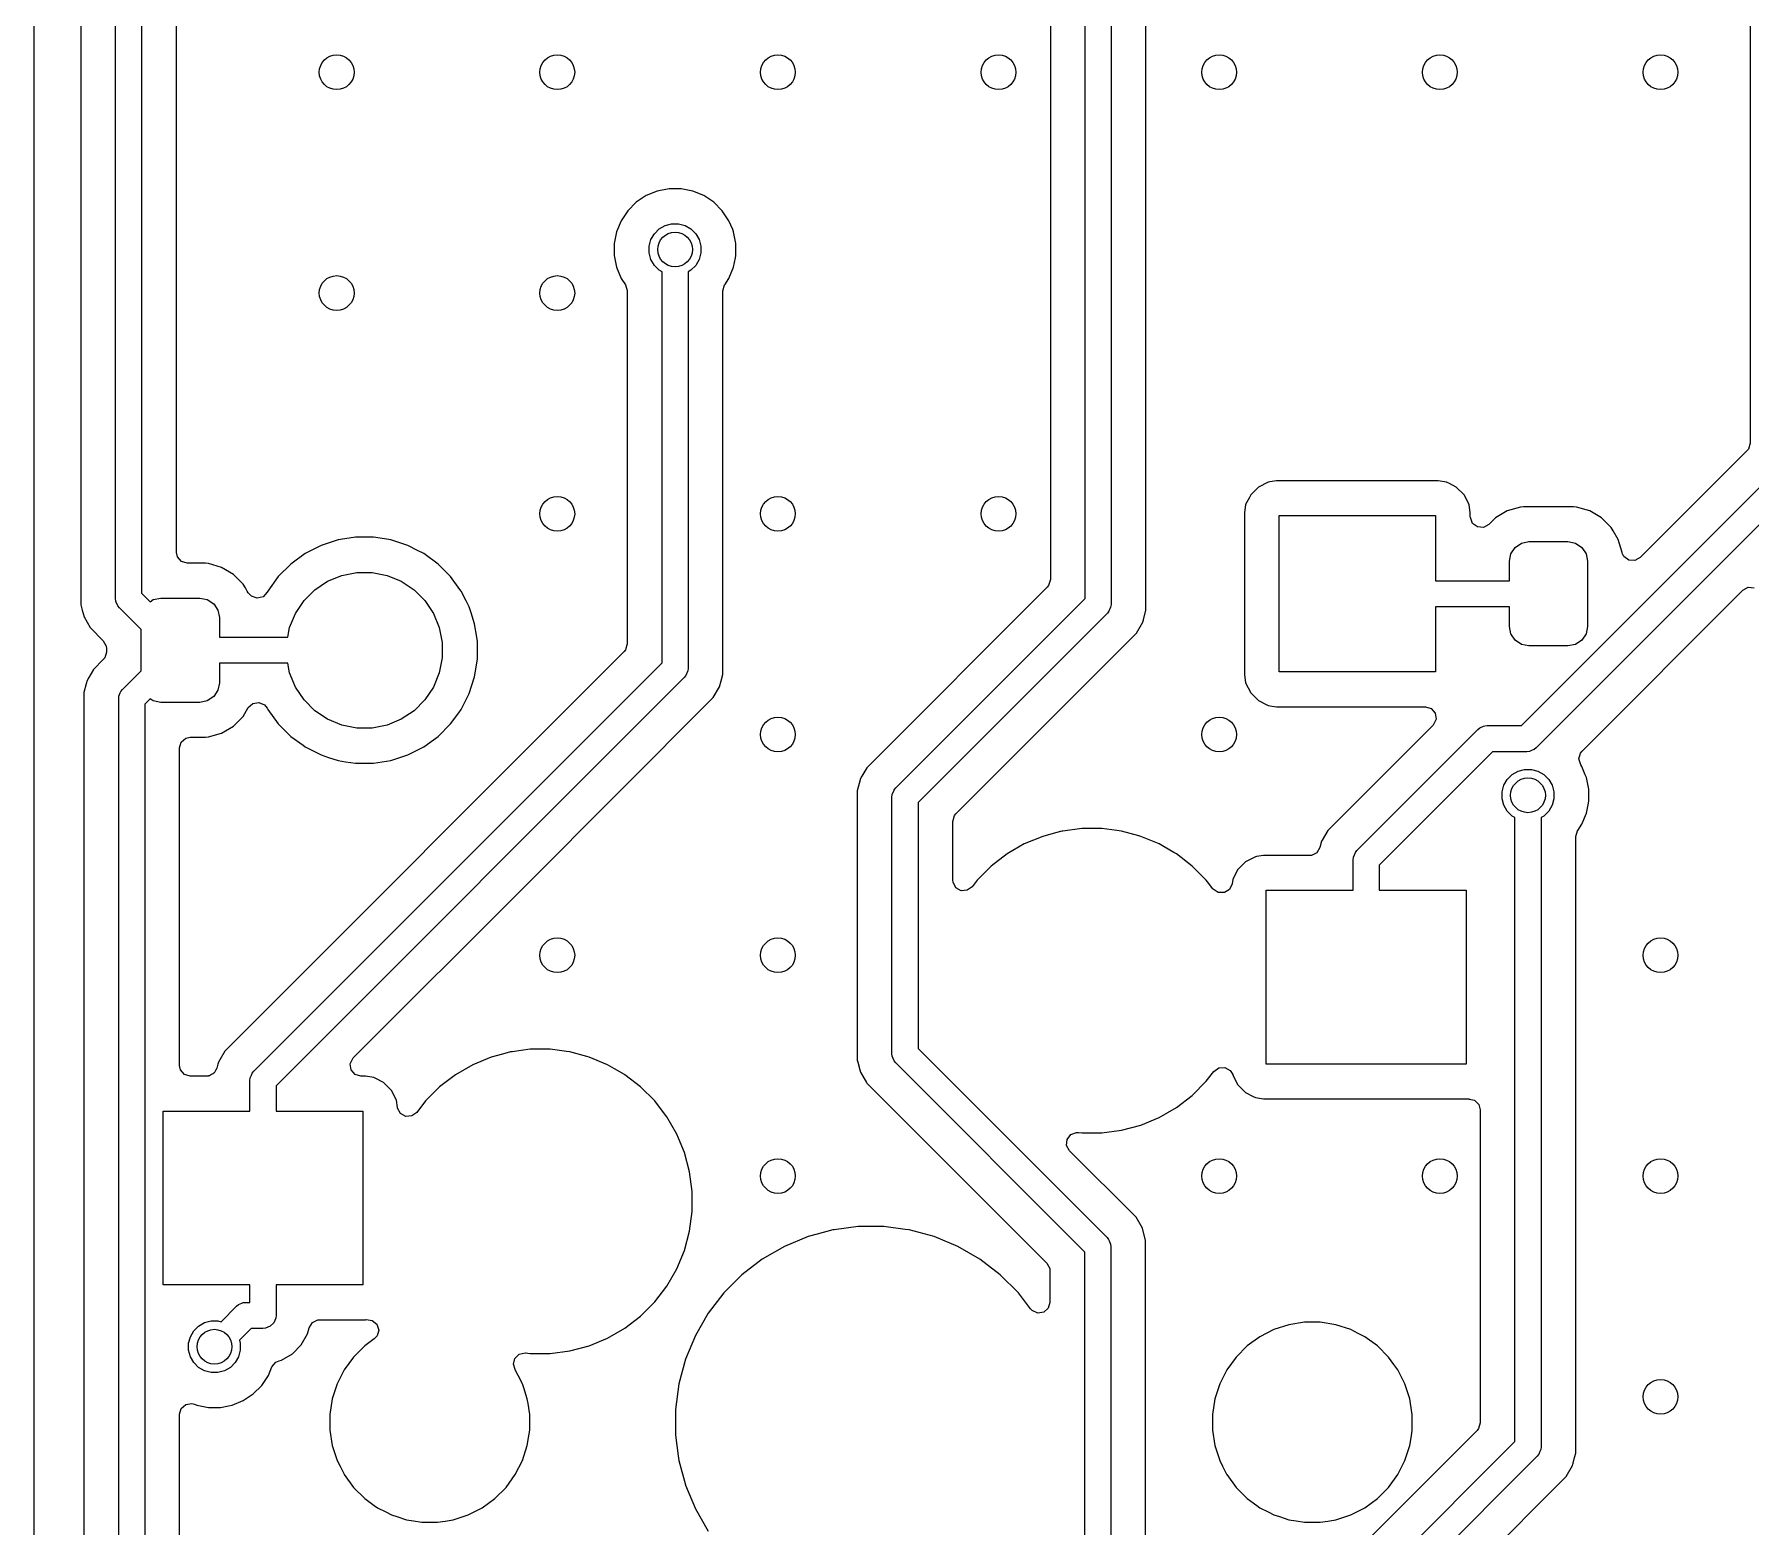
# Model space of a CAD drawing. Extents: x 2.6 to 14.2, y -9.4 to -3.8.
# Drawn here: x 3.346 to 4.124, y -5.789 to -5.113 of the extents above; entities that cross this region are included whole.
import ezdxf

# ---------------------------------------------------------------- set-up
doc = ezdxf.new("R2010")
doc.units = 0
doc.header["$MEASUREMENT"] = 0
doc.layers.add('BLACK', color=7, linetype='CONTINUOUS')

msp = doc.modelspace()

# ---------------------------------------------------------------- linework, layer by layer
at = {"layer": 'BLACK', "linetype": 'CONTINUOUS'}
for p, q in [((3.3462, -6.18183), (3.3462, -4.16847)), ((3.36726, -4.58852), (3.36726, -5.37177)), ((3.38303, -5.36892), (3.38303, -4.59138)), ((3.39484, -4.59382), (3.39484, -5.36648)), ((4.12383, -4.59492), (4.12383, -5.29856)), ((3.83426, -4.8753), (3.83426, -5.37134)), ((3.82245, -5.36889), (3.82245, -4.87774)), ((3.41061, -5.34808), (3.41061, -4.9131)), ((3.85003, -5.37419), (3.85003, -4.95109)), ((3.80669, -5.00869), (3.80669, -5.36034)), ((3.62353, -5.18641), (3.61901, -5.18942)), ((3.62855, -5.18433), (3.62353, -5.18641)), ((3.62353, -5.18641), (3.62353, -5.18641)), ((3.63388, -5.18327), (3.62855, -5.18433)), ((3.62855, -5.18433), (3.62855, -5.18433)), ((3.63931, -5.18327), (3.63388, -5.18327)), ((3.63388, -5.18327), (3.63388, -5.18327)), ((3.64464, -5.18433), (3.63931, -5.18327)), ((3.63931, -5.18327), (3.63931, -5.18327)), ((3.64966, -5.18641), (3.64464, -5.18433)), ((3.64464, -5.18433), (3.64464, -5.18433)), ((3.65417, -5.18942), (3.64966, -5.18641)), ((3.64966, -5.18641), (3.64966, -5.18641)), ((3.61517, -5.19327), (3.61215, -5.19778)), ((3.61901, -5.18942), (3.61517, -5.19327)), ((3.61517, -5.19327), (3.61517, -5.19327)), ((3.61901, -5.18942), (3.61901, -5.18942)), ((3.65802, -5.19327), (3.65417, -5.18942)), ((3.65417, -5.18942), (3.65417, -5.18942)), ((3.66103, -5.19778), (3.65802, -5.19327)), ((3.65802, -5.19327), (3.65802, -5.19327)), ((3.61008, -5.2028), (3.60902, -5.20813)), ((3.61215, -5.19778), (3.61008, -5.2028)), ((3.61008, -5.2028), (3.61008, -5.2028)), ((3.61215, -5.19778), (3.61215, -5.19778)), ((3.62568, -5.20633), (3.62722, -5.20366)), ((3.62722, -5.20366), (3.6294, -5.20148)), ((3.6294, -5.20148), (3.63207, -5.19993)), ((3.63207, -5.19993), (3.63505, -5.19914)), ((3.63505, -5.19914), (3.63814, -5.19914)), ((3.63814, -5.19914), (3.64111, -5.19993)), ((3.64111, -5.19993), (3.64378, -5.20148)), ((3.64378, -5.20148), (3.64596, -5.20366)), ((3.64596, -5.20366), (3.64751, -5.20633)), ((3.66271, -5.20183), (3.66103, -5.19778)), ((3.66103, -5.19778), (3.66103, -5.19778)), ((3.66311, -5.2028), (3.66271, -5.20183)), ((3.66417, -5.20813), (3.66311, -5.2028)), ((3.66311, -5.2028), (3.66311, -5.2028)), ((3.66311, -5.2028), (3.66311, -5.2028)), ((3.60902, -5.20813), (3.60902, -5.20813)), ((3.60902, -5.20813), (3.60902, -5.21356)), ((3.62488, -5.2093), (3.62568, -5.20633)), ((3.62488, -5.21239), (3.62488, -5.2093)), ((3.64751, -5.20633), (3.6483, -5.2093)), ((3.6483, -5.2093), (3.6483, -5.21239)), ((3.66417, -5.21356), (3.66417, -5.20813)), ((3.60902, -5.21356), (3.60902, -5.21356)), ((3.60902, -5.21356), (3.60902, -5.21356)), ((3.60902, -5.21356), (3.61008, -5.21889)), ((3.61008, -5.21889), (3.61008, -5.21889)), ((3.61008, -5.21889), (3.61215, -5.22391)), ((3.62568, -5.21537), (3.62488, -5.21239)), ((3.62722, -5.21804), (3.62568, -5.21537)), ((3.6294, -5.22022), (3.62722, -5.21804)), ((3.64596, -5.21804), (3.64378, -5.22022)), ((3.64751, -5.21537), (3.64596, -5.21804)), ((3.6483, -5.21239), (3.64751, -5.21537)), ((3.66103, -5.22391), (3.66311, -5.21889)), ((3.66311, -5.21889), (3.66398, -5.21452)), ((3.66398, -5.21452), (3.66417, -5.21356)), ((3.61215, -5.22391), (3.61215, -5.22391)), ((3.61215, -5.22391), (3.61215, -5.22391)), ((3.61215, -5.22391), (3.6141, -5.22682)), ((3.6141, -5.22682), (3.61492, -5.22944)), ((3.63069, -5.22096), (3.6294, -5.22022)), ((3.63069, -5.39807), (3.63069, -5.22096)), ((3.64378, -5.22022), (3.6425, -5.22096)), ((3.6425, -5.22096), (3.6425, -5.40051)), ((3.65827, -5.22953), (3.65904, -5.22689)), ((3.65904, -5.22689), (3.65909, -5.22682)), ((3.65909, -5.22682), (3.66103, -5.22391)), ((3.61492, -5.22944), (3.61492, -5.22953)), ((3.61492, -5.22953), (3.61492, -5.38951)), ((3.65827, -5.40337), (3.65827, -5.22953)), ((4.1224, -5.30202), (4.07401, -5.3504)), ((4.12305, -5.3012), (4.1224, -5.30202)), ((4.12383, -5.29856), (4.12305, -5.3012)), ((4.0202, -5.42651), (4.13959, -5.30712)), ((3.90101, -5.31842), (3.89748, -5.32195)), ((3.90546, -5.31615), (3.90101, -5.31842)), ((3.90101, -5.31842), (3.90101, -5.31842)), ((3.90101, -5.31842), (3.90101, -5.31842)), ((3.90609, -5.31605), (3.90546, -5.31615)), ((3.90916, -5.31556), (3.90609, -5.31605)), ((3.9825, -5.31556), (3.90916, -5.31556)), ((3.9862, -5.31615), (3.9825, -5.31556)), ((3.98762, -5.31687), (3.9862, -5.31615)), ((3.99065, -5.31842), (3.98762, -5.31687)), ((3.99418, -5.32195), (3.99065, -5.31842)), ((3.99065, -5.31842), (3.99065, -5.31842)), ((3.99065, -5.31842), (3.99065, -5.31842)), ((4.14968, -5.31374), (4.02682, -5.43659)), ((3.89521, -5.3264), (3.89463, -5.33009)), ((3.89688, -5.32312), (3.89521, -5.3264)), ((3.89748, -5.32195), (3.89688, -5.32312)), ((3.89748, -5.32195), (3.89748, -5.32195)), ((3.89748, -5.32195), (3.89748, -5.32195)), ((3.99645, -5.3264), (3.99418, -5.32195)), ((3.99418, -5.32195), (3.99418, -5.32195)), ((3.99418, -5.32195), (3.99418, -5.32195)), ((3.99703, -5.33009), (3.99645, -5.3264)), ((4.0197, -5.32748), (4.01373, -5.32922)), ((4.0211, -5.32737), (4.0197, -5.32748)), ((4.04379, -5.32737), (4.0211, -5.32737)), ((4.0211, -5.32737), (4.0211, -5.32737)), ((4.04519, -5.32748), (4.04379, -5.32737)), ((4.05116, -5.32922), (4.04519, -5.32748)), ((4.04519, -5.32748), (4.04519, -5.32748)), ((3.89463, -5.33009), (3.89463, -5.40344)), ((3.9104, -5.4022), (3.9104, -5.33133)), ((3.9104, -5.33133), (3.98126, -5.33133)), ((3.98126, -5.33133), (3.98126, -5.36086)), ((3.99703, -5.33194), (3.99703, -5.33009)), ((3.99703, -5.33009), (3.99703, -5.33009)), ((3.99704, -5.33229), (3.99703, -5.33194)), ((3.99801, -5.33487), (3.99704, -5.33229)), ((4.00021, -5.33652), (3.99801, -5.33487)), ((4.00537, -5.33539), (4.00295, -5.33671)), ((4.00837, -5.33239), (4.00537, -5.33539)), ((4.01373, -5.32922), (4.00837, -5.33239)), ((4.00837, -5.33239), (4.00837, -5.33239)), ((4.01373, -5.32922), (4.01373, -5.32922)), ((4.05652, -5.33239), (4.05116, -5.32922)), ((4.05116, -5.32922), (4.05116, -5.32922)), ((4.06092, -5.33679), (4.05652, -5.33239)), ((4.05652, -5.33239), (4.05652, -5.33239)), ((3.48384, -5.34241), (3.47618, -5.3449)), ((3.49089, -5.3413), (3.48384, -5.34241)), ((3.4918, -5.34115), (3.49089, -5.3413)), ((3.49986, -5.34115), (3.4918, -5.34115)), ((3.50095, -5.34133), (3.49986, -5.34115)), ((3.50782, -5.34241), (3.50095, -5.34133)), ((3.51549, -5.3449), (3.50782, -5.34241)), ((4.00295, -5.33671), (4.00021, -5.33652)), ((4.01732, -5.34574), (4.0202, -5.34382)), ((4.0202, -5.34382), (4.02359, -5.34314)), ((4.02359, -5.34314), (4.0413, -5.34314)), ((4.0413, -5.34314), (4.04469, -5.34382)), ((4.04469, -5.34382), (4.04757, -5.34574)), ((4.06176, -5.33821), (4.06092, -5.33679)), ((4.06092, -5.33679), (4.06092, -5.33679)), ((4.06408, -5.34214), (4.06176, -5.33821)), ((4.06582, -5.34812), (4.06408, -5.34214)), ((3.41105, -5.35011), (3.41061, -5.34808)), ((3.41285, -5.35219), (3.41105, -5.35011)), ((3.469, -5.34856), (3.46248, -5.3533)), ((3.47618, -5.3449), (3.469, -5.34856)), ((3.51981, -5.34711), (3.51549, -5.3449)), ((3.52267, -5.34856), (3.51981, -5.34711)), ((3.52919, -5.3533), (3.52267, -5.34856)), ((3.52267, -5.34856), (3.52267, -5.34856)), ((3.52267, -5.34856), (3.52267, -5.34856)), ((4.01473, -5.352), (4.0154, -5.34861)), ((4.0154, -5.34861), (4.01732, -5.34574)), ((4.04757, -5.34574), (4.04949, -5.34861)), ((4.04949, -5.34861), (4.05016, -5.352)), ((4.06587, -5.34831), (4.06582, -5.34812)), ((4.06582, -5.34812), (4.06582, -5.34812)), ((4.06665, -5.34987), (4.06587, -5.34831)), ((4.06886, -5.35152), (4.06665, -5.34987)), ((4.0716, -5.35172), (4.06886, -5.35152)), ((4.07401, -5.3504), (4.0716, -5.35172)), ((3.41549, -5.35296), (3.41285, -5.35219)), ((3.42371, -5.35296), (3.41549, -5.35296)), ((3.42511, -5.35307), (3.42371, -5.35296)), ((3.42371, -5.35296), (3.42371, -5.35296)), ((3.43108, -5.35481), (3.42511, -5.35307)), ((3.42511, -5.35307), (3.42511, -5.35307)), ((3.43644, -5.35798), (3.43108, -5.35481)), ((3.43108, -5.35481), (3.43108, -5.35481)), ((3.44084, -5.36238), (3.43644, -5.35798)), ((3.43644, -5.35798), (3.43644, -5.35798)), ((3.45678, -5.359), (3.45204, -5.36552)), ((3.46248, -5.3533), (3.45678, -5.359)), ((3.47913, -5.36111), (3.48555, -5.35845)), ((3.48555, -5.35845), (3.49236, -5.35709)), ((3.49236, -5.35709), (3.4993, -5.35709)), ((3.4993, -5.35709), (3.50612, -5.35845)), ((3.50612, -5.35845), (3.51253, -5.36111)), ((3.53488, -5.359), (3.52919, -5.3533)), ((3.53911, -5.36481), (3.53488, -5.359)), ((4.01473, -5.36086), (4.01473, -5.352)), ((4.05016, -5.352), (4.05016, -5.38153)), ((3.39484, -5.36648), (3.39871, -5.37035)), ((3.44186, -5.3641), (3.44084, -5.36238)), ((3.44084, -5.36238), (3.44084, -5.36238)), ((3.4427, -5.36552), (3.44186, -5.3641)), ((3.44319, -5.36636), (3.4427, -5.36552)), ((3.44458, -5.36787), (3.44319, -5.36636)), ((3.45175, -5.36609), (3.44986, -5.36809)), ((3.45204, -5.36552), (3.45175, -5.36609)), ((3.46844, -5.36988), (3.47335, -5.36496)), ((3.47335, -5.36496), (3.47913, -5.36111)), ((3.51253, -5.36111), (3.51831, -5.36496)), ((3.51831, -5.36496), (3.52322, -5.36988)), ((3.53962, -5.36552), (3.53911, -5.36481)), ((3.54189, -5.36997), (3.53962, -5.36552)), ((3.80526, -5.36379), (3.72346, -5.44559)), ((3.80591, -5.36298), (3.80526, -5.36379)), ((3.80669, -5.36034), (3.80591, -5.36298)), ((3.98126, -5.36086), (4.01473, -5.36086)), ((4.04767, -5.43804), (4.12055, -5.36517)), ((4.12055, -5.36517), (4.12296, -5.36385)), ((4.12296, -5.36385), (4.12571, -5.36404)), ((3.36726, -5.37177), (3.36741, -5.37235)), ((3.36741, -5.37235), (3.36791, -5.37421)), ((3.36791, -5.37421), (3.36791, -5.37421)), ((3.36791, -5.37421), (3.36791, -5.37421)), ((3.36791, -5.37421), (3.36874, -5.37729)), ((3.38314, -5.37007), (3.38303, -5.36892)), ((3.38333, -5.37052), (3.38314, -5.37007)), ((3.38402, -5.3722), (3.38333, -5.37052)), ((3.38476, -5.3731), (3.38402, -5.3722)), ((3.39465, -5.38299), (3.38476, -5.3731)), ((3.39871, -5.37035), (3.40012, -5.36941)), ((3.40012, -5.36941), (3.40351, -5.36873)), ((3.40351, -5.36873), (3.42122, -5.36873)), ((3.42122, -5.36873), (3.42461, -5.36941)), ((3.42461, -5.36941), (3.42749, -5.37133)), ((3.42749, -5.37133), (3.42941, -5.3742)), ((3.42941, -5.3742), (3.43008, -5.37759)), ((3.44719, -5.36876), (3.44458, -5.36787)), ((3.44986, -5.36809), (3.44719, -5.36876)), ((3.46458, -5.37565), (3.46844, -5.36988)), ((3.52322, -5.36988), (3.52708, -5.37565)), ((3.54328, -5.3727), (3.54189, -5.36997)), ((3.54414, -5.37534), (3.54328, -5.3727)), ((3.54328, -5.3727), (3.54328, -5.3727)), ((3.54328, -5.3727), (3.54328, -5.3727)), ((3.73663, -5.45472), (3.82245, -5.36889)), ((3.83327, -5.37462), (3.83253, -5.37551)), ((3.83399, -5.37287), (3.83327, -5.37462)), ((3.83415, -5.37249), (3.83399, -5.37287)), ((3.83426, -5.37134), (3.83415, -5.37249)), ((3.84886, -5.37855), (3.85003, -5.37419)), ((3.9852, -5.37267), (3.98126, -5.37267)), ((3.98126, -5.37267), (3.98126, -5.4022)), ((4.01473, -5.37267), (3.9852, -5.37267)), ((4.01473, -5.38153), (4.01473, -5.37267)), ((3.36874, -5.37729), (3.37147, -5.38202)), ((3.37147, -5.38202), (3.37159, -5.38223)), ((3.37159, -5.38223), (3.37159, -5.38223)), ((3.37159, -5.38223), (3.37745, -5.38809)), ((3.39465, -5.40172), (3.39465, -5.38299)), ((3.43008, -5.37759), (3.43008, -5.38645)), ((3.46105, -5.38645), (3.46192, -5.38207)), ((3.46192, -5.38207), (3.46458, -5.37565)), ((3.52708, -5.37565), (3.52974, -5.38207)), ((3.52974, -5.38207), (3.53109, -5.38888)), ((3.54577, -5.38036), (3.54414, -5.37534)), ((3.54673, -5.38642), (3.54577, -5.38036)), ((3.83253, -5.37551), (3.74671, -5.46134)), ((3.8457, -5.38465), (3.84855, -5.3797)), ((3.84855, -5.3797), (3.84886, -5.37855)), ((4.0154, -5.38492), (4.01473, -5.38153)), ((4.05016, -5.38153), (4.04949, -5.38492)), ((3.37745, -5.38809), (3.37803, -5.38915)), ((3.37803, -5.38915), (3.37868, -5.39017)), ((3.37868, -5.39017), (3.37872, -5.39041)), ((3.37872, -5.39041), (3.37877, -5.39051)), ((3.37877, -5.39051), (3.37888, -5.39154)), ((3.43008, -5.38645), (3.46105, -5.38645)), ((3.53109, -5.38888), (3.53109, -5.39583)), ((3.54703, -5.38832), (3.54673, -5.38642)), ((3.54703, -5.39638), (3.54703, -5.38832)), ((3.61492, -5.38951), (3.61415, -5.39215)), ((3.80479, -5.42556), (3.8457, -5.38465)), ((4.01732, -5.38779), (4.0154, -5.38492)), ((4.0202, -5.38971), (4.01732, -5.38779)), ((4.02359, -5.39039), (4.0202, -5.38971)), ((4.0413, -5.39039), (4.02359, -5.39039)), ((4.04469, -5.38971), (4.0413, -5.39039)), ((4.04757, -5.38779), (4.04469, -5.38971)), ((4.04949, -5.38492), (4.04757, -5.38779)), ((3.37745, -5.39662), (3.373, -5.40107)), ((3.37811, -5.39581), (3.37745, -5.39662)), ((3.37888, -5.39317), (3.37811, -5.39581)), ((3.37888, -5.39154), (3.37888, -5.39317)), ((3.45469, -5.39826), (3.43008, -5.39826)), ((3.43008, -5.39826), (3.43008, -5.40712)), ((3.61349, -5.39296), (3.4325, -5.57396)), ((3.44567, -5.58309), (3.63069, -5.39807)), ((3.46105, -5.39826), (3.45469, -5.39826)), ((3.46192, -5.40264), (3.46105, -5.39826)), ((3.53109, -5.39583), (3.52974, -5.40264)), ((3.54577, -5.40434), (3.54703, -5.39638)), ((3.61415, -5.39215), (3.61349, -5.39296)), ((3.37015, -5.40601), (3.36973, -5.40756)), ((3.37089, -5.40473), (3.37015, -5.40601)), ((3.37015, -5.40601), (3.37015, -5.40601)), ((3.373, -5.40107), (3.37089, -5.40473)), ((3.373, -5.40107), (3.373, -5.40107)), ((3.38617, -5.4102), (3.39465, -5.40172)), ((3.64077, -5.40469), (3.45575, -5.58971)), ((3.46458, -5.40906), (3.46192, -5.40264)), ((3.52974, -5.40264), (3.52708, -5.40906)), ((3.54328, -5.41201), (3.54577, -5.40434)), ((3.6415, -5.40379), (3.64077, -5.40469)), ((3.64224, -5.40203), (3.6415, -5.40379)), ((3.64239, -5.40166), (3.64224, -5.40203)), ((3.6425, -5.40051), (3.64239, -5.40166)), ((3.65679, -5.40888), (3.65752, -5.40615)), ((3.65752, -5.40615), (3.65827, -5.40337)), ((3.89463, -5.40344), (3.89501, -5.40582)), ((3.89501, -5.40582), (3.89521, -5.40713)), ((3.98126, -5.4022), (3.9104, -5.4022)), ((3.36973, -5.40756), (3.36867, -5.41152)), ((3.36867, -5.41152), (3.36867, -5.41152)), ((3.36867, -5.41152), (3.36867, -6.14132)), ((3.38444, -5.41437), (3.38455, -5.41322)), ((3.38455, -5.41322), (3.38518, -5.4117)), ((3.38518, -5.4117), (3.38544, -5.41109)), ((3.38544, -5.41109), (3.38617, -5.4102)), ((3.42749, -5.41338), (3.42461, -5.4153)), ((3.42941, -5.41051), (3.42749, -5.41338)), ((3.43008, -5.40712), (3.42941, -5.41051)), ((3.46844, -5.41483), (3.46458, -5.40906)), ((3.52708, -5.40906), (3.52322, -5.41483)), ((3.53962, -5.41919), (3.54328, -5.41201)), ((3.56814, -5.49961), (3.65394, -5.41382)), ((3.65394, -5.41382), (3.65679, -5.40888)), ((3.89521, -5.40713), (3.89748, -5.41158)), ((3.89748, -5.41158), (3.89748, -5.41158)), ((3.89748, -5.41158), (3.89748, -5.41158)), ((3.89748, -5.41158), (3.90101, -5.41511)), ((3.38444, -6.15417), (3.38444, -5.41437)), ((3.39871, -5.41436), (3.39625, -5.41682)), ((3.39625, -5.41682), (3.39625, -6.15417)), ((3.40012, -5.4153), (3.39871, -5.41436)), ((3.40351, -5.41598), (3.40012, -5.4153)), ((3.42122, -5.41598), (3.40351, -5.41598)), ((3.42461, -5.4153), (3.42122, -5.41598)), ((3.44084, -5.42233), (3.44319, -5.41835)), ((3.44319, -5.41835), (3.44521, -5.41647)), ((3.44521, -5.41647), (3.44791, -5.41598)), ((3.44791, -5.41598), (3.45045, -5.41702)), ((3.45045, -5.41702), (3.45175, -5.41861)), ((3.45175, -5.41861), (3.45204, -5.41919)), ((3.45204, -5.41919), (3.45678, -5.42571)), ((3.47335, -5.41974), (3.46844, -5.41483)), ((3.47913, -5.4236), (3.47335, -5.41974)), ((3.51831, -5.41974), (3.51253, -5.4236)), ((3.52322, -5.41483), (3.51831, -5.41974)), ((3.53488, -5.42571), (3.53855, -5.42066)), ((3.53855, -5.42066), (3.53962, -5.41919)), ((3.90101, -5.41511), (3.90101, -5.41511)), ((3.90101, -5.41511), (3.90101, -5.41511)), ((3.90101, -5.41511), (3.90482, -5.41705)), ((3.90482, -5.41705), (3.90546, -5.41738)), ((3.90546, -5.41738), (3.90916, -5.41796)), ((3.90916, -5.41796), (3.90916, -5.41796)), ((3.90916, -5.41796), (3.97671, -5.41796)), ((3.97671, -5.41796), (3.97934, -5.41874)), ((3.97934, -5.41874), (3.98115, -5.42082)), ((3.98115, -5.42082), (3.98154, -5.42354)), ((3.43108, -5.4299), (3.43644, -5.42673)), ((3.43644, -5.42673), (3.44084, -5.42233)), ((3.45678, -5.42571), (3.46248, -5.43141)), ((3.48555, -5.42626), (3.47913, -5.4236)), ((3.49236, -5.42762), (3.48555, -5.42626)), ((3.4993, -5.42762), (3.49236, -5.42762)), ((3.50612, -5.42626), (3.4993, -5.42762)), ((3.51253, -5.4236), (3.50612, -5.42626)), ((3.52919, -5.43141), (3.53488, -5.42571)), ((3.53488, -5.42571), (3.53488, -5.42571)), ((3.53488, -5.42571), (3.53488, -5.42571)), ((3.76391, -5.46644), (3.80479, -5.42556)), ((3.98016, -5.4263), (3.9325, -5.47396)), ((3.94567, -5.48309), (4.00051, -5.42824)), ((3.98039, -5.42604), (3.98016, -5.4263)), ((3.98154, -5.42354), (3.98039, -5.42604)), ((4.00051, -5.42824), (4.00141, -5.42751)), ((4.00141, -5.42751), (4.00306, -5.42682)), ((4.00306, -5.42682), (4.00354, -5.42663)), ((4.00354, -5.42663), (4.00469, -5.42651)), ((4.00469, -5.42651), (4.0202, -5.42651)), ((3.41202, -5.43663), (3.41279, -5.43399)), ((3.41202, -5.58046), (3.41202, -5.43663)), ((3.41279, -5.43399), (3.41487, -5.43219)), ((3.41487, -5.43219), (3.4169, -5.43174)), ((3.4169, -5.43174), (3.42371, -5.43174)), ((3.42371, -5.43174), (3.42511, -5.43163)), ((3.42371, -5.43174), (3.42371, -5.43174)), ((3.42511, -5.43163), (3.43108, -5.4299)), ((3.46248, -5.43141), (3.46801, -5.43543)), ((3.46801, -5.43543), (3.469, -5.43615)), ((3.469, -5.43615), (3.47319, -5.43828)), ((3.51548, -5.4398), (3.52267, -5.43615)), ((3.52267, -5.43615), (3.52708, -5.43294)), ((3.52708, -5.43294), (3.52919, -5.43141)), ((3.52919, -5.43141), (3.52919, -5.43141)), ((3.52919, -5.43141), (3.52919, -5.43141)), ((4.02593, -5.43733), (4.02506, -5.43769)), ((4.02682, -5.43659), (4.02593, -5.43733)), ((3.47319, -5.43828), (3.47618, -5.4398)), ((3.47618, -5.4398), (3.47618, -5.4398)), ((3.47618, -5.4398), (3.47618, -5.4398)), ((3.47618, -5.4398), (3.47947, -5.44087)), ((3.47947, -5.44087), (3.48384, -5.44229)), ((3.48384, -5.44229), (3.48723, -5.44283)), ((3.48723, -5.44283), (3.4918, -5.44356)), ((3.4918, -5.44356), (3.4918, -5.44356)), ((3.4918, -5.44356), (3.49986, -5.44356)), ((3.49986, -5.44356), (3.50782, -5.44229)), ((3.49986, -5.44356), (3.49986, -5.44356)), ((3.50782, -5.44229), (3.51548, -5.4398)), ((4.00714, -5.43832), (3.95575, -5.48971)), ((4.02265, -5.43832), (4.00714, -5.43832)), ((4.0238, -5.43821), (4.02265, -5.43832)), ((4.02506, -5.43769), (4.0238, -5.43821)), ((4.04624, -5.44158), (4.04697, -5.43893)), ((4.04707, -5.4442), (4.04624, -5.44158)), ((4.04697, -5.43893), (4.04767, -5.43804)), ((4.04761, -5.44501), (4.04707, -5.4442)), ((4.04915, -5.44875), (4.04761, -5.44501)), ((4.04761, -5.44501), (4.04761, -5.44501)), ((4.04761, -5.44501), (4.04761, -5.44501)), ((3.72001, -5.45274), (3.71913, -5.45604)), ((3.72061, -5.45053), (3.72001, -5.45274)), ((3.72122, -5.44947), (3.72061, -5.45053)), ((3.72061, -5.45053), (3.72061, -5.45053)), ((3.72346, -5.44559), (3.72122, -5.44947)), ((3.72346, -5.44559), (3.72346, -5.44559)), ((4.01225, -5.45355), (4.0138, -5.45088)), ((4.0138, -5.45088), (4.01598, -5.4487)), ((4.01598, -5.4487), (4.01865, -5.44716)), ((4.01865, -5.44716), (4.02162, -5.44636)), ((4.02162, -5.44636), (4.02471, -5.44636)), ((4.02471, -5.44636), (4.02769, -5.44716)), ((4.02769, -5.44716), (4.03036, -5.4487)), ((4.03036, -5.4487), (4.03254, -5.45088)), ((4.03254, -5.45088), (4.03408, -5.45355)), ((4.04968, -5.45003), (4.04915, -5.44875)), ((4.05074, -5.45536), (4.04968, -5.45003)), ((4.04968, -5.45003), (4.04968, -5.45003)), ((4.04968, -5.45003), (4.04968, -5.45003)), ((3.71913, -5.45604), (3.71913, -5.578)), ((3.7349, -5.45889), (3.73501, -5.45774)), ((3.7349, -5.57514), (3.7349, -5.45889)), ((3.73501, -5.45774), (3.73585, -5.45571)), ((3.73585, -5.45571), (3.73589, -5.45561)), ((3.73589, -5.45561), (3.73663, -5.45472)), ((4.01146, -5.45653), (4.01225, -5.45355)), ((4.01146, -5.45962), (4.01146, -5.45653)), ((4.01225, -5.46259), (4.01146, -5.45962)), ((4.03408, -5.45355), (4.03488, -5.45653)), ((4.03488, -5.45962), (4.03408, -5.46259)), ((4.03488, -5.45653), (4.03488, -5.45962)), ((4.05042, -5.4624), (4.05074, -5.46079)), ((4.05074, -5.46079), (4.05074, -5.45536)), ((3.74671, -5.46134), (3.74671, -5.5727)), ((3.76248, -5.46989), (3.76325, -5.46725)), ((3.76325, -5.46725), (3.76391, -5.46644)), ((4.0138, -5.46526), (4.01225, -5.46259)), ((4.01598, -5.46745), (4.0138, -5.46526)), ((4.01726, -5.46819), (4.01598, -5.46745)), ((4.01726, -5.75084), (4.01726, -5.46819)), ((4.03036, -5.46745), (4.02907, -5.46819)), ((4.02907, -5.46819), (4.02907, -5.75328)), ((4.03254, -5.46526), (4.03036, -5.46745)), ((4.03408, -5.46259), (4.03254, -5.46526)), ((4.04761, -5.47114), (4.04968, -5.46612)), ((4.04968, -5.46612), (4.05042, -5.4624)), ((3.76248, -5.49651), (3.76248, -5.46989)), ((3.809, -5.47511), (3.80323, -5.47666)), ((3.81196, -5.47432), (3.809, -5.47511)), ((3.81239, -5.47426), (3.81196, -5.47432)), ((3.82092, -5.47314), (3.81239, -5.47426)), ((3.82995, -5.47314), (3.82092, -5.47314)), ((3.82092, -5.47314), (3.82092, -5.47314)), ((3.83675, -5.47403), (3.82995, -5.47314)), ((3.82995, -5.47314), (3.82995, -5.47314)), ((3.83891, -5.47432), (3.83675, -5.47403)), ((3.84676, -5.47642), (3.83891, -5.47432)), ((3.9325, -5.47396), (3.92991, -5.47844)), ((3.9325, -5.47396), (3.9325, -5.47396)), ((4.04484, -5.47676), (4.04561, -5.47412)), ((4.04561, -5.47412), (4.04566, -5.47405)), ((4.04566, -5.47405), (4.04569, -5.47401)), ((4.04569, -5.47401), (4.04761, -5.47114)), ((3.79489, -5.48011), (3.78706, -5.48463)), ((3.80323, -5.47666), (3.79489, -5.48011)), ((3.79489, -5.48011), (3.79489, -5.48011)), ((3.84763, -5.47666), (3.84676, -5.47642)), ((3.85598, -5.48011), (3.84763, -5.47666)), ((3.85824, -5.48142), (3.85598, -5.48011)), ((3.85598, -5.48011), (3.85598, -5.48011)), ((3.86269, -5.48399), (3.85824, -5.48142)), ((3.8638, -5.48463), (3.86269, -5.48399)), ((3.92746, -5.48407), (3.92498, -5.48527)), ((3.92889, -5.48172), (3.92746, -5.48407)), ((3.92965, -5.4789), (3.92889, -5.48172)), ((3.92991, -5.47844), (3.92965, -5.4789)), ((3.92965, -5.4789), (3.92965, -5.4789)), ((3.94451, -5.48501), (3.94493, -5.48398)), ((3.94493, -5.48398), (3.94567, -5.48309)), ((4.04484, -5.75614), (4.04484, -5.47676)), ((3.7799, -5.49013), (3.77351, -5.49652)), ((3.78706, -5.48463), (3.7799, -5.49013)), ((3.87097, -5.49013), (3.8638, -5.48463)), ((3.87736, -5.49652), (3.87097, -5.49013)), ((3.87097, -5.49013), (3.87097, -5.49013)), ((3.89165, -5.49173), (3.89112, -5.49277)), ((3.89518, -5.4882), (3.89165, -5.49173)), ((3.89165, -5.49173), (3.89165, -5.49173)), ((3.89165, -5.49173), (3.89165, -5.49173)), ((3.89963, -5.48593), (3.89518, -5.48819)), ((3.89518, -5.48819), (3.89518, -5.48819)), ((3.89518, -5.48819), (3.89518, -5.4882)), ((3.90014, -5.48585), (3.89963, -5.48593)), ((3.90333, -5.48534), (3.90014, -5.48585)), ((3.92417, -5.48534), (3.90333, -5.48534)), ((3.92498, -5.48527), (3.92417, -5.48534)), ((3.94394, -5.48726), (3.94405, -5.48611)), ((3.94394, -5.50111), (3.94394, -5.48726)), ((3.94405, -5.48611), (3.94451, -5.48501)), ((3.95575, -5.48971), (3.95575, -5.50111)), ((3.49075, -5.57701), (3.56814, -5.49961)), ((3.76258, -5.49749), (3.76248, -5.49651)), ((3.76387, -5.49992), (3.76258, -5.49749)), ((3.77123, -5.49948), (3.76901, -5.50111)), ((3.77351, -5.49652), (3.77123, -5.49948)), ((3.87792, -5.49724), (3.87736, -5.49652)), ((3.87736, -5.49652), (3.87736, -5.49652)), ((3.87736, -5.49652), (3.87736, -5.49652)), ((3.88036, -5.50043), (3.87792, -5.49724)), ((3.88906, -5.49823), (3.88788, -5.50071)), ((3.88938, -5.49618), (3.88906, -5.49823)), ((3.89112, -5.49277), (3.88938, -5.49618)), ((3.88938, -5.49618), (3.88938, -5.49618)), ((3.76626, -5.50127), (3.76387, -5.49992)), ((3.76901, -5.50111), (3.76626, -5.50127)), ((3.8805, -5.50061), (3.88036, -5.50043)), ((3.8828, -5.50213), (3.8805, -5.50061)), ((3.88555, -5.50217), (3.8828, -5.50213)), ((3.88788, -5.50071), (3.88555, -5.50217)), ((3.90457, -5.57985), (3.90457, -5.50111)), ((3.90457, -5.50111), (3.94394, -5.50111)), ((3.95575, -5.50111), (3.99512, -5.50111)), ((3.99512, -5.50111), (3.99512, -5.57985)), ((3.4325, -5.57396), (3.43022, -5.57791)), ((3.4325, -5.57396), (3.4325, -5.57396)), ((3.48937, -5.57977), (3.49051, -5.57726)), ((3.49051, -5.57726), (3.49075, -5.57701)), ((3.55323, -5.57666), (3.54489, -5.58011)), ((3.55845, -5.57526), (3.55323, -5.57666)), ((3.56196, -5.57432), (3.55845, -5.57526)), ((3.56281, -5.57421), (3.56196, -5.57432)), ((3.57092, -5.57314), (3.56281, -5.57421)), ((3.57995, -5.57314), (3.57092, -5.57314)), ((3.57092, -5.57314), (3.57092, -5.57314)), ((3.58741, -5.57412), (3.57995, -5.57314)), ((3.57995, -5.57314), (3.57995, -5.57314)), ((3.58891, -5.57432), (3.58741, -5.57412)), ((3.59656, -5.57637), (3.58891, -5.57432)), ((3.59763, -5.57666), (3.59656, -5.57637)), ((3.60598, -5.58011), (3.59763, -5.57666)), ((3.73501, -5.57629), (3.7349, -5.57514)), ((3.73589, -5.57842), (3.73501, -5.57629)), ((3.74671, -5.5727), (3.83237, -5.65836)), ((3.41246, -5.58249), (3.41202, -5.58046)), ((3.41426, -5.58457), (3.41246, -5.58249)), ((3.4169, -5.58534), (3.41426, -5.58457)), ((3.42513, -5.58521), (3.42498, -5.58527)), ((3.42555, -5.58514), (3.42513, -5.58521)), ((3.42647, -5.58455), (3.42555, -5.58514)), ((3.42746, -5.58407), (3.42647, -5.58455)), ((3.42761, -5.58382), (3.42746, -5.58407)), ((3.42786, -5.58366), (3.42761, -5.58382)), ((3.42832, -5.58266), (3.42786, -5.58366)), ((3.42889, -5.58172), (3.42832, -5.58266)), ((3.42891, -5.58165), (3.42889, -5.58172)), ((3.4294, -5.57981), (3.42891, -5.58165)), ((3.42965, -5.5789), (3.4294, -5.57981)), ((3.43022, -5.57791), (3.42965, -5.5789)), ((3.42965, -5.5789), (3.42965, -5.5789)), ((3.44405, -5.58611), (3.44459, -5.58481)), ((3.44459, -5.58481), (3.44493, -5.58398)), ((3.44493, -5.58398), (3.44567, -5.58309)), ((3.48976, -5.58249), (3.48937, -5.57977)), ((3.49156, -5.58457), (3.48976, -5.58249)), ((3.4942, -5.58534), (3.49156, -5.58457)), ((3.53706, -5.58463), (3.5299, -5.59013)), ((3.54489, -5.58011), (3.53706, -5.58463)), ((3.54489, -5.58011), (3.54489, -5.58011)), ((3.60919, -5.58196), (3.60598, -5.58011)), ((3.60598, -5.58011), (3.60598, -5.58011)), ((3.61372, -5.58458), (3.60919, -5.58196)), ((3.6138, -5.58463), (3.61372, -5.58458)), ((3.62097, -5.59013), (3.6138, -5.58463)), ((3.71913, -5.578), (3.71937, -5.5789)), ((3.71937, -5.5789), (3.72032, -5.58243)), ((3.72032, -5.58243), (3.72061, -5.58351)), ((3.72061, -5.58351), (3.72061, -5.58351)), ((3.72061, -5.58351), (3.72331, -5.5882)), ((3.73663, -5.57932), (3.73589, -5.57842)), ((3.82229, -5.66498), (3.73663, -5.57932)), ((3.87736, -5.58759), (3.8808, -5.58311)), ((3.8808, -5.58311), (3.88302, -5.58149)), ((3.88302, -5.58149), (3.88577, -5.58132)), ((3.88577, -5.58132), (3.88817, -5.58267)), ((3.88817, -5.58267), (3.88932, -5.58457)), ((3.88932, -5.58457), (3.88938, -5.58478)), ((3.88938, -5.58478), (3.88938, -5.58478)), ((3.88938, -5.58478), (3.88938, -5.58478)), ((3.88938, -5.58478), (3.89165, -5.58923)), ((3.99512, -5.57985), (3.90457, -5.57985)), ((3.42417, -5.58534), (3.4169, -5.58534)), ((3.42498, -5.58527), (3.42417, -5.58534)), ((3.44394, -5.58726), (3.44405, -5.58611)), ((3.44394, -5.60111), (3.44394, -5.58726)), ((3.45575, -5.58971), (3.45575, -5.60111)), ((3.49636, -5.58534), (3.4942, -5.58534)), ((3.50005, -5.58593), (3.49636, -5.58534)), ((3.49636, -5.58534), (3.49636, -5.58534)), ((3.50069, -5.58625), (3.50005, -5.58593)), ((3.5045, -5.5882), (3.50069, -5.58625)), ((3.5045, -5.5882), (3.5045, -5.5882)), ((3.5045, -5.5882), (3.5045, -5.5882)), ((3.50803, -5.59173), (3.5045, -5.5882)), ((3.5103, -5.59618), (3.50803, -5.59173)), ((3.50803, -5.59173), (3.50803, -5.59173)), ((3.50803, -5.59173), (3.50803, -5.59173)), ((3.5299, -5.59013), (3.52351, -5.59652)), ((3.62736, -5.59652), (3.62097, -5.59013)), ((3.62097, -5.59013), (3.62097, -5.59013)), ((3.72331, -5.5882), (3.72346, -5.58845)), ((3.72346, -5.58845), (3.72346, -5.58845)), ((3.72346, -5.58845), (3.80509, -5.67008)), ((3.87097, -5.59398), (3.87736, -5.58759)), ((3.87736, -5.58759), (3.87736, -5.58759)), ((3.89165, -5.58923), (3.89165, -5.58923)), ((3.89165, -5.58923), (3.89165, -5.58923)), ((3.89165, -5.58923), (3.89518, -5.59277)), ((3.89518, -5.59277), (3.89518, -5.59277)), ((3.89518, -5.59277), (3.89518, -5.59277)), ((3.89518, -5.59277), (3.89868, -5.59455)), ((3.51083, -5.5995), (3.5103, -5.59618)), ((3.51087, -5.59972), (3.51083, -5.5995)), ((3.51216, -5.60215), (3.51087, -5.59972)), ((3.52351, -5.59652), (3.51952, -5.60171)), ((3.52351, -5.59652), (3.52351, -5.59652)), ((3.62769, -5.59695), (3.62736, -5.59652)), ((3.62736, -5.59652), (3.62736, -5.59652)), ((3.62736, -5.59652), (3.62736, -5.59652)), ((3.63286, -5.60368), (3.62769, -5.59695)), ((3.85598, -5.604), (3.8638, -5.59948)), ((3.8638, -5.59948), (3.87097, -5.59398)), ((3.87097, -5.59398), (3.87097, -5.59398)), ((3.87097, -5.59398), (3.87097, -5.59398)), ((3.89868, -5.59455), (3.89963, -5.59503)), ((3.89963, -5.59503), (3.90333, -5.59562)), ((3.90333, -5.59562), (3.90333, -5.59562)), ((3.90333, -5.59562), (3.99636, -5.59562)), ((3.99636, -5.59562), (3.99655, -5.59562)), ((3.99655, -5.59562), (3.99655, -5.5957)), ((3.99655, -5.5957), (3.99892, -5.59619)), ((3.99892, -5.59619), (4.00088, -5.59812)), ((4.00088, -5.59812), (4.00149, -5.6005)), ((4.00149, -5.6005), (4.00149, -5.74228)), ((3.40457, -5.67985), (3.40457, -5.60111)), ((3.40457, -5.60111), (3.44394, -5.60111)), ((3.45575, -5.60111), (3.49512, -5.60111)), ((3.49512, -5.60111), (3.49512, -5.67985)), ((3.51455, -5.6035), (3.51216, -5.60215)), ((3.5173, -5.60333), (3.51455, -5.6035)), ((3.51952, -5.60171), (3.5173, -5.60333)), ((3.63738, -5.61151), (3.63286, -5.60368)), ((3.63286, -5.60368), (3.63286, -5.60368)), ((3.63286, -5.60368), (3.63286, -5.60368)), ((3.83891, -5.60979), (3.84763, -5.60746)), ((3.84763, -5.60746), (3.85598, -5.604)), ((3.63815, -5.61337), (3.63738, -5.61151)), ((3.63738, -5.61151), (3.63738, -5.61151)), ((3.63738, -5.61151), (3.63738, -5.61151)), ((3.64083, -5.61985), (3.63815, -5.61337)), ((3.81407, -5.61666), (3.81426, -5.61392)), ((3.81426, -5.61392), (3.81591, -5.61171)), ((3.81591, -5.61171), (3.81849, -5.61075)), ((3.81849, -5.61075), (3.81948, -5.61078)), ((3.81948, -5.61078), (3.82092, -5.61097)), ((3.82092, -5.61097), (3.82092, -5.61097)), ((3.82092, -5.61097), (3.82995, -5.61097)), ((3.82995, -5.61097), (3.83891, -5.60979)), ((3.82995, -5.61097), (3.82995, -5.61097)), ((3.64317, -5.62858), (3.64083, -5.61985)), ((3.81539, -5.61907), (3.81407, -5.61666)), ((3.84554, -5.64922), (3.81539, -5.61907)), ((3.64435, -5.63754), (3.64317, -5.62858)), ((3.64435, -5.64657), (3.64435, -5.63754)), ((3.64317, -5.65553), (3.64435, -5.64657)), ((3.70811, -5.65497), (3.701, -5.65687)), ((3.70866, -5.6549), (3.70811, -5.65497)), ((3.71963, -5.65345), (3.70866, -5.6549)), ((3.73124, -5.65345), (3.71963, -5.65345)), ((3.71963, -5.65345), (3.71963, -5.65345)), ((3.74083, -5.65472), (3.73124, -5.65345)), ((3.73124, -5.65345), (3.73124, -5.65345)), ((3.74276, -5.65497), (3.74083, -5.65472)), ((3.75397, -5.65797), (3.74276, -5.65497)), ((3.84839, -5.65417), (3.84554, -5.64922)), ((3.84987, -5.65968), (3.84839, -5.65417)), ((3.64083, -5.66426), (3.64317, -5.65553)), ((3.68616, -5.66242), (3.6761, -5.66823)), ((3.69689, -5.65797), (3.68616, -5.66242)), ((3.68616, -5.66242), (3.68616, -5.66242)), ((3.701, -5.65687), (3.69689, -5.65797)), ((3.69689, -5.65797), (3.69689, -5.65797)), ((3.7647, -5.66242), (3.75397, -5.65797)), ((3.75397, -5.65797), (3.75397, -5.65797)), ((3.75397, -5.65797), (3.75397, -5.65797)), ((3.76471, -5.66242), (3.7647, -5.66242)), ((3.77476, -5.66823), (3.76471, -5.66242)), ((3.83237, -5.65836), (3.8331, -5.65925)), ((3.8331, -5.65925), (3.83338, -5.65993)), ((3.83338, -5.65993), (3.83398, -5.66138)), ((3.83398, -5.66138), (3.8341, -5.66253)), ((3.8341, -5.66253), (3.8341, -6.20594)), ((3.84987, -5.73849), (3.84987, -5.65968)), ((3.84987, -5.65968), (3.84987, -5.65968)), ((3.63738, -5.6726), (3.64083, -5.66426)), ((3.6761, -5.66823), (3.66689, -5.6753)), ((3.78398, -5.6753), (3.77476, -5.66823)), ((3.80509, -5.67008), (3.80641, -5.67249)), ((3.82229, -6.2035), (3.82229, -5.66498)), ((3.63286, -5.68043), (3.63738, -5.6726)), ((3.66689, -5.6753), (3.65868, -5.68351)), ((3.66689, -5.6753), (3.66689, -5.6753)), ((3.79219, -5.68351), (3.78398, -5.6753)), ((3.78398, -5.6753), (3.78398, -5.6753)), ((3.80641, -5.67249), (3.80652, -5.67353)), ((3.80652, -5.67353), (3.80652, -5.6878)), ((3.44394, -5.67985), (3.40457, -5.67985)), ((3.44394, -5.68779), (3.44394, -5.67985)), ((3.49512, -5.67985), (3.45575, -5.67985)), ((3.45575, -5.67985), (3.45575, -5.6937)), ((3.62736, -5.68759), (3.63286, -5.68043)), ((3.65868, -5.68351), (3.6516, -5.69272)), ((3.65868, -5.68351), (3.65868, -5.68351)), ((3.79776, -5.69077), (3.79219, -5.68351)), ((3.79219, -5.68351), (3.79219, -5.68351)), ((3.43083, -5.69652), (3.43783, -5.68952)), ((3.43783, -5.68952), (3.43872, -5.68879)), ((3.43872, -5.68879), (3.44023, -5.68816)), ((3.44023, -5.68816), (3.44085, -5.6879)), ((3.44085, -5.6879), (3.442, -5.68779)), ((3.442, -5.68779), (3.44394, -5.68779)), ((3.45575, -5.6937), (3.45563, -5.69485)), ((3.6138, -5.69948), (3.62097, -5.69398)), ((3.62097, -5.69398), (3.62736, -5.68759)), ((3.62097, -5.69398), (3.62097, -5.69398)), ((3.62097, -5.69398), (3.62097, -5.69398)), ((3.62736, -5.68759), (3.62736, -5.68759)), ((3.62736, -5.68759), (3.62736, -5.68759)), ((3.6516, -5.69272), (3.6458, -5.70278)), ((3.79844, -5.69149), (3.79776, -5.69077)), ((3.80094, -5.69263), (3.79844, -5.69149)), ((3.80367, -5.69224), (3.80094, -5.69263)), ((3.80574, -5.69044), (3.80367, -5.69224)), ((3.80652, -5.6878), (3.80574, -5.69044)), ((3.41694, -5.70333), (3.41848, -5.70066)), ((3.41848, -5.70066), (3.42066, -5.69848)), ((3.42066, -5.69848), (3.42333, -5.69693)), ((3.42333, -5.69693), (3.42631, -5.69614)), ((3.42631, -5.69614), (3.4294, -5.69614)), ((3.4294, -5.69614), (3.43083, -5.69652)), ((3.44445, -5.6996), (3.43918, -5.70487)), ((3.44984, -5.6996), (3.44445, -5.6996)), ((3.45099, -5.69949), (3.44984, -5.6996)), ((3.45312, -5.69861), (3.45099, -5.69949)), ((3.45475, -5.69698), (3.45312, -5.69861)), ((3.45563, -5.69485), (3.45475, -5.69698)), ((3.45563, -5.69485), (3.45563, -5.69485)), ((3.47004, -5.70206), (3.4708, -5.69924)), ((3.4708, -5.69924), (3.47223, -5.69689)), ((3.47223, -5.69689), (3.4747, -5.69569)), ((3.4747, -5.69569), (3.47551, -5.69562)), ((3.47551, -5.69562), (3.49636, -5.69562)), ((3.49636, -5.69562), (3.49664, -5.69557)), ((3.49664, -5.69557), (3.49937, -5.69593)), ((3.49937, -5.69593), (3.50148, -5.6977)), ((3.50148, -5.6977), (3.50229, -5.70033)), ((3.50229, -5.70033), (3.50155, -5.70298)), ((3.60598, -5.704), (3.6138, -5.69948)), ((3.90805, -5.70008), (3.90169, -5.70332)), ((3.91483, -5.69788), (3.90805, -5.70008)), ((3.90805, -5.70008), (3.90805, -5.70008)), ((3.92187, -5.69676), (3.91483, -5.69788)), ((3.929, -5.69676), (3.92187, -5.69676)), ((3.92187, -5.69676), (3.92187, -5.69676)), ((3.93604, -5.69788), (3.929, -5.69676)), ((3.929, -5.69676), (3.929, -5.69676)), ((3.94282, -5.70008), (3.93604, -5.69788)), ((3.94621, -5.70181), (3.94282, -5.70008)), ((3.94282, -5.70008), (3.94282, -5.70008)), ((3.94917, -5.70332), (3.94621, -5.70181)), ((3.41614, -5.7063), (3.41694, -5.70333)), ((3.41614, -5.70939), (3.41614, -5.7063)), ((3.41694, -5.71237), (3.41614, -5.70939)), ((3.43956, -5.70939), (3.43877, -5.71237)), ((3.43918, -5.70487), (3.43956, -5.7063)), ((3.43956, -5.7063), (3.43956, -5.70939)), ((3.46315, -5.71104), (3.46719, -5.707)), ((3.46719, -5.707), (3.47004, -5.70206)), ((3.49593, -5.70751), (3.49088, -5.71255)), ((3.50028, -5.70434), (3.49593, -5.70751)), ((3.49593, -5.70751), (3.49593, -5.70751)), ((3.50155, -5.70298), (3.50028, -5.70434)), ((3.58891, -5.70979), (3.59763, -5.70746)), ((3.59763, -5.70746), (3.60598, -5.704)), ((3.6458, -5.70278), (3.64135, -5.71351)), ((3.6458, -5.70278), (3.6458, -5.70278)), ((3.89593, -5.70751), (3.89088, -5.71255)), ((3.90169, -5.70332), (3.89593, -5.70751)), ((3.89593, -5.70751), (3.89593, -5.70751)), ((3.95494, -5.70751), (3.94917, -5.70332)), ((3.94917, -5.70332), (3.94917, -5.70332)), ((3.94917, -5.70332), (3.94917, -5.70332)), ((3.95998, -5.71255), (3.95494, -5.70751)), ((3.95494, -5.70751), (3.95494, -5.70751)), ((3.41848, -5.71504), (3.41694, -5.71237)), ((3.42066, -5.71722), (3.41848, -5.71504)), ((3.42333, -5.71876), (3.42066, -5.71722)), ((3.43504, -5.71722), (3.43237, -5.71876)), ((3.43722, -5.71504), (3.43504, -5.71722)), ((3.43877, -5.71237), (3.43722, -5.71504)), ((3.45229, -5.72091), (3.4539, -5.71702)), ((3.4539, -5.71702), (3.45563, -5.71488)), ((3.45563, -5.71488), (3.45715, -5.71418)), ((3.45715, -5.71418), (3.45821, -5.71389)), ((3.45821, -5.71389), (3.46315, -5.71104)), ((3.49088, -5.71255), (3.48669, -5.71832)), ((3.49088, -5.71255), (3.49088, -5.71255)), ((3.56332, -5.71582), (3.56394, -5.71314)), ((3.56413, -5.71811), (3.56332, -5.71582)), ((3.56394, -5.71314), (3.56591, -5.71122)), ((3.56591, -5.71122), (3.56861, -5.71067)), ((3.56861, -5.71067), (3.56882, -5.7107)), ((3.56882, -5.7107), (3.57092, -5.71097)), ((3.57092, -5.71097), (3.57092, -5.71097)), ((3.57092, -5.71097), (3.57995, -5.71097)), ((3.57995, -5.71097), (3.58891, -5.70979)), ((3.57995, -5.71097), (3.57995, -5.71097)), ((3.64135, -5.71351), (3.63836, -5.72467)), ((3.64135, -5.71351), (3.64135, -5.71351)), ((3.89088, -5.71255), (3.88669, -5.71832)), ((3.89088, -5.71255), (3.89088, -5.71255)), ((3.96241, -5.71589), (3.95998, -5.71255)), ((3.95998, -5.71255), (3.95998, -5.71255)), ((3.96417, -5.71832), (3.96241, -5.71589)), ((3.42631, -5.71956), (3.42333, -5.71876)), ((3.4294, -5.71956), (3.42631, -5.71956)), ((3.43237, -5.71876), (3.4294, -5.71956)), ((3.44928, -5.72543), (3.45229, -5.72091)), ((3.48346, -5.72467), (3.48125, -5.73145)), ((3.48669, -5.71832), (3.48346, -5.72467)), ((3.48346, -5.72467), (3.48346, -5.72467)), ((3.56407, -5.71815), (3.56413, -5.71811)), ((3.56417, -5.71831), (3.56407, -5.71815)), ((3.56417, -5.71832), (3.56417, -5.71831)), ((3.5655, -5.72091), (3.56417, -5.71832)), ((3.56417, -5.71832), (3.56417, -5.71832)), ((3.56741, -5.72467), (3.5655, -5.72091)), ((3.56799, -5.72645), (3.56741, -5.72467)), ((3.56741, -5.72467), (3.56741, -5.72467)), ((3.63835, -5.72473), (3.63683, -5.73625)), ((3.63836, -5.72467), (3.63835, -5.72473)), ((3.63835, -5.72473), (3.63835, -5.72473)), ((3.88346, -5.72467), (3.88125, -5.73145)), ((3.88669, -5.71832), (3.88346, -5.72467)), ((3.88346, -5.72467), (3.88346, -5.72467)), ((3.96586, -5.72163), (3.96417, -5.71832)), ((3.96741, -5.72467), (3.96586, -5.72163)), ((3.96799, -5.72645), (3.96741, -5.72467)), ((3.96741, -5.72467), (3.96741, -5.72467)), ((3.4359, -5.73437), (3.44092, -5.73229)), ((3.44092, -5.73229), (3.44543, -5.72927)), ((3.44543, -5.72927), (3.44928, -5.72543)), ((3.48125, -5.73145), (3.48014, -5.73849)), ((3.56961, -5.73145), (3.56799, -5.72645)), ((3.56996, -5.73361), (3.56961, -5.73145)), ((3.88125, -5.73145), (3.88014, -5.73849)), ((3.96961, -5.73145), (3.96799, -5.72645)), ((3.96996, -5.73361), (3.96961, -5.73145)), ((3.41202, -5.73844), (3.41279, -5.73581)), ((3.41202, -6.13783), (3.41202, -5.73844)), ((3.41279, -5.73581), (3.41487, -5.734)), ((3.41487, -5.734), (3.4176, -5.73361)), ((3.4176, -5.73361), (3.41877, -5.73393)), ((3.41877, -5.73393), (3.41981, -5.73437)), ((3.41981, -5.73437), (3.41981, -5.73437)), ((3.41981, -5.73437), (3.41981, -5.73437)), ((3.41981, -5.73437), (3.42514, -5.73543)), ((3.42514, -5.73543), (3.42514, -5.73543)), ((3.42514, -5.73543), (3.43057, -5.73543)), ((3.43057, -5.73543), (3.43416, -5.73471)), ((3.43416, -5.73471), (3.4359, -5.73437)), ((3.48014, -5.73849), (3.48014, -5.74562)), ((3.57073, -5.73849), (3.56996, -5.73361)), ((3.57073, -5.74562), (3.57073, -5.73849)), ((3.63683, -5.73625), (3.63683, -5.74786)), ((3.84987, -5.88415), (3.84987, -5.73849)), ((3.88014, -5.73849), (3.88014, -5.74562)), ((3.97073, -5.73849), (3.96996, -5.73361)), ((3.97073, -5.74562), (3.97073, -5.73849)), ((3.48014, -5.74562), (3.48125, -5.75266)), ((3.56961, -5.75266), (3.57031, -5.74828)), ((3.57031, -5.74828), (3.57073, -5.74562)), ((3.63683, -5.74786), (3.63806, -5.75723)), ((4.00006, -5.74574), (3.8582, -5.8876)), ((3.88014, -5.74562), (3.88125, -5.75266)), ((3.96961, -5.75266), (3.97031, -5.74828)), ((3.97031, -5.74828), (3.97073, -5.74562)), ((4.00072, -5.74492), (4.00006, -5.74574)), ((4.00149, -5.74228), (4.00072, -5.74492)), ((3.48125, -5.75266), (3.48346, -5.75944)), ((3.56741, -5.75944), (3.56961, -5.75266)), ((3.87123, -5.89687), (4.01726, -5.75084)), ((3.88125, -5.75266), (3.88346, -5.75944)), ((3.96741, -5.75944), (3.96961, -5.75266)), ((4.02859, -5.75532), (4.02808, -5.75656)), ((4.02896, -5.75444), (4.02859, -5.75532)), ((4.02907, -5.75328), (4.02896, -5.75444)), ((4.04431, -5.7581), (4.04484, -5.75614)), ((3.48346, -5.75944), (3.48346, -5.75944)), ((3.48346, -5.75944), (3.48478, -5.76203)), ((3.48478, -5.76203), (3.48657, -5.76556)), ((3.56417, -5.7658), (3.56741, -5.75944)), ((3.63806, -5.75723), (3.63835, -5.75938)), ((3.63835, -5.75938), (3.64129, -5.77037)), ((4.02734, -5.75746), (3.88131, -5.90349)), ((3.88346, -5.75944), (3.88346, -5.75944)), ((3.88346, -5.75944), (3.88478, -5.76203)), ((3.88478, -5.76203), (3.88657, -5.76556)), ((3.96417, -5.7658), (3.96741, -5.75944)), ((4.02808, -5.75656), (4.02734, -5.75746)), ((4.04051, -5.76659), (4.04336, -5.76165)), ((4.04336, -5.76165), (4.04354, -5.76099)), ((4.04354, -5.76099), (4.04363, -5.76064)), ((4.04363, -5.76064), (4.04431, -5.7581)), ((3.48657, -5.76556), (3.48669, -5.7658)), ((3.48669, -5.7658), (3.49088, -5.77156)), ((3.49088, -5.77156), (3.49088, -5.77156)), ((3.49088, -5.77156), (3.49593, -5.7766)), ((3.55494, -5.7766), (3.55998, -5.77156)), ((3.55998, -5.77156), (3.56417, -5.7658)), ((3.64129, -5.77037), (3.64135, -5.7706)), ((3.64135, -5.7706), (3.64135, -5.7706)), ((3.64135, -5.7706), (3.6458, -5.78133)), ((3.88657, -5.76556), (3.88669, -5.7658)), ((3.88669, -5.7658), (3.89088, -5.77156)), ((3.89088, -5.77156), (3.89088, -5.77156)), ((3.89088, -5.77156), (3.89593, -5.7766)), ((3.95494, -5.7766), (3.95998, -5.77156)), ((3.95998, -5.77156), (3.96417, -5.7658)), ((3.96929, -5.83781), (4.04051, -5.76659)), ((3.49593, -5.7766), (3.49593, -5.7766)), ((3.49593, -5.7766), (3.50022, -5.77972)), ((3.50022, -5.77972), (3.50169, -5.7808)), ((3.54917, -5.7808), (3.55494, -5.7766)), ((3.89593, -5.7766), (3.89593, -5.7766)), ((3.89593, -5.7766), (3.90022, -5.77972)), ((3.90022, -5.77972), (3.90169, -5.7808)), ((3.94917, -5.7808), (3.95494, -5.7766)), ((3.50169, -5.7808), (3.50544, -5.7827)), ((3.50544, -5.7827), (3.50805, -5.78403)), ((3.50805, -5.78403), (3.50805, -5.78403)), ((3.50805, -5.78403), (3.51051, -5.78483)), ((3.51051, -5.78483), (3.51483, -5.78624)), ((3.51483, -5.78624), (3.51809, -5.78675)), ((3.51809, -5.78675), (3.52187, -5.78735)), ((3.52187, -5.78735), (3.52187, -5.78735)), ((3.52187, -5.78735), (3.529, -5.78735)), ((3.529, -5.78735), (3.53241, -5.78681)), ((3.53241, -5.78681), (3.53604, -5.78624)), ((3.53604, -5.78624), (3.54282, -5.78403)), ((3.54282, -5.78403), (3.54917, -5.7808)), ((3.6458, -5.78133), (3.6458, -5.78133)), ((3.6458, -5.78133), (3.6516, -5.79139)), ((3.90169, -5.7808), (3.90544, -5.7827)), ((3.90544, -5.7827), (3.90805, -5.78403)), ((3.90805, -5.78403), (3.90805, -5.78403)), ((3.90805, -5.78403), (3.91051, -5.78483)), ((3.91051, -5.78483), (3.91483, -5.78624)), ((3.91483, -5.78624), (3.91809, -5.78675)), ((3.91809, -5.78675), (3.92187, -5.78735)), ((3.92187, -5.78735), (3.92187, -5.78735)), ((3.92187, -5.78735), (3.929, -5.78735)), ((3.929, -5.78735), (3.93241, -5.78681)), ((3.93241, -5.78681), (3.93604, -5.78624)), ((3.93604, -5.78624), (3.94282, -5.78403)), ((3.94282, -5.78403), (3.94917, -5.7808))]:
    msp.add_line(p, q, dxfattribs=at)
at = {"layer": 'BLACK'}
for centre in [(3.48323, -5.13054), (3.58323, -5.13054), (3.68323, -5.13054), (3.78323, -5.13054), (3.88323, -5.13054), (3.98323, -5.13054), (4.08323, -5.13054), (3.63659, -5.21085), (3.48323, -5.23054), (3.58323, -5.23054), (3.58323, -5.33054), (3.68323, -5.33054), (3.78323, -5.33054), (3.68323, -5.43054), (3.88323, -5.43054), (4.02317, -5.45807), (3.58323, -5.53054), (3.68323, -5.53054), (4.08323, -5.53054), (3.68323, -5.63054), (3.88323, -5.63054), (3.98323, -5.63054), (4.08323, -5.63054), (3.42785, -5.70785), (4.08323, -5.73054)]:
    msp.add_circle(centre, 0.00787, dxfattribs=at)

doc.saveas('drawing.dxf')
